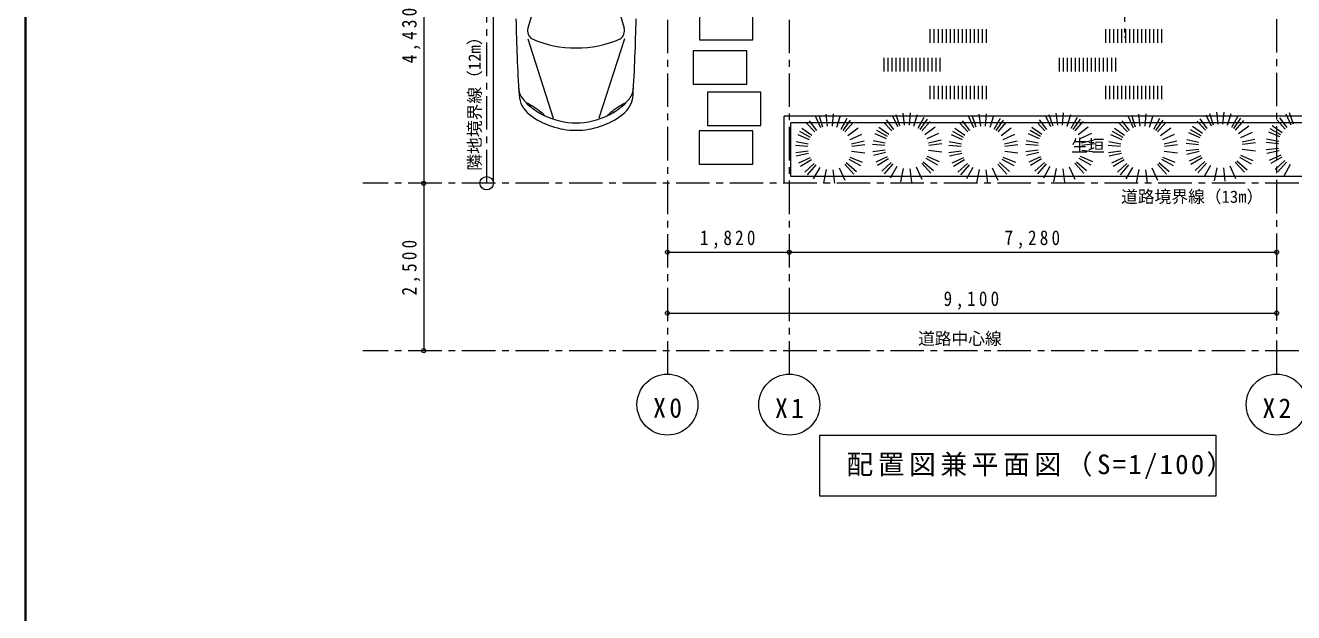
# Model space of a CAD drawing. Units: millimetres at full size, sheet at 1:100. Extents: x -28700 to 28700, y -20000 to 20000.
# Drawn here: x -28700 to -9757, y -6291 to 2477 of the extents above; entities that cross this region are included whole.
import ezdxf
from ezdxf.enums import TextEntityAlignment as Align

# ---------------------------------------------------------------- set-up
doc = ezdxf.new("R2010")
doc.units = ezdxf.units.MM
doc.header["$LTSCALE"] = 100
doc.header["$PDMODE"] = 32
doc.header["$PDSIZE"] = 60
doc.linetypes.add('CHAIN1', pattern=[8, 5, -1, 1, -1])
doc.linetypes.add('DOUBLE_CHAIN1', pattern=[8.8, 5, -1, 0.6, -0.6, 0.6, -1])
for name, color, linetype, lineweight in [('0-0_基準線', 4, 'CHAIN1', 5), ('0-6_敷地・外部', 4, 'Continuous', 5), ('0-7_寸法その他', 7, 'Continuous', 5), ('F-0', 6, 'Continuous', 35)]:
    doc.layers.add(name, color=color, linetype=linetype, lineweight=lineweight)
doc.styles.add('ＭＳ ゴシック', font='')
doc.styles.get('ＭＳ ゴシック').set_extended_font_data('MS Gothic')

msp = doc.modelspace()

# ---------------------------------------------------------------- linework, layer by layer
at = {"layer": '0-0_基準線'}
for p, q in [((-19110, 14560), (-19110, -2730)), ((-17290, 14560), (-17290, -2730)), ((-10010, -2730), (-10010, 14560))]:
    msp.add_line(p, q, dxfattribs=at)
at = {"layer": '0-6_敷地・外部', "color": 3, "linetype": 'CHAIN1', "lineweight": 18}
for p, q in [((-21810, 120), (-21810, 12120)), ((-7280, 120), (-23660, 120))]:
    msp.add_line(p, q, dxfattribs=at)
at = {"layer": '0-6_敷地・外部'}
for p, q in [((-21710, 120), (-21710, 12020)), ((-21024.7, 3014.6), (-21193.2, 2434.1)), ((-19925.3, 3014.6), (-19756.8, 2434.1)), ((-21197.1, 2274.5), (-20814.9, 1091.4)), ((-19752.9, 2274.5), (-20135.1, 1091.4)), ((-15188.8, 2417.8), (-15188.8, 2217.8)), ((-15128.8, 2417.8), (-15128.8, 2217.8)), ((-15068.8, 2417.8), (-15068.8, 2217.8)), ((-15008.8, 2417.8), (-15008.8, 2217.8)), ((-14948.8, 2417.8), (-14948.8, 2217.8)), ((-14888.8, 2417.8), (-14888.8, 2217.8)), ((-14828.8, 2417.8), (-14828.8, 2217.8)), ((-14768.8, 2417.8), (-14768.8, 2217.8)), ((-14708.8, 2417.8), (-14708.8, 2217.8)), ((-14648.8, 2417.8), (-14648.8, 2217.8)), ((-14588.8, 2417.8), (-14588.8, 2217.8)), ((-14528.8, 2417.8), (-14528.8, 2217.8)), ((-14468.8, 2417.8), (-14468.8, 2217.8)), ((-14408.8, 2417.8), (-14408.8, 2217.8)), ((-14348.8, 2417.8), (-14348.8, 2217.8)), ((-12569, 2417.8), (-12569, 2217.8)), ((-12509, 2417.8), (-12509, 2217.8)), ((-12449, 2417.8), (-12449, 2217.8)), ((-12389, 2417.8), (-12389, 2217.8)), ((-12329, 2417.8), (-12329, 2217.8)), ((-12269, 2417.8), (-12269, 2217.8)), ((-12209, 2417.8), (-12209, 2217.8)), ((-12149, 2417.8), (-12149, 2217.8)), ((-12089, 2417.8), (-12089, 2217.8)), ((-12029, 2417.8), (-12029, 2217.8)), ((-11969, 2417.8), (-11969, 2217.8)), ((-11909, 2417.8), (-11909, 2217.8)), ((-11849, 2417.8), (-11849, 2217.8)), ((-11789, 2417.8), (-11789, 2217.8)), ((-11729, 2417.8), (-11729, 2217.8)), ((-15879.5, 1989.6), (-15879.5, 1789.6)), ((-15819.5, 1989.6), (-15819.5, 1789.6)), ((-15759.5, 1989.6), (-15759.5, 1789.6)), ((-15699.5, 1989.6), (-15699.5, 1789.6)), ((-15639.5, 1989.6), (-15639.5, 1789.6)), ((-15579.5, 1989.6), (-15579.5, 1789.6)), ((-15519.5, 1989.6), (-15519.5, 1789.6)), ((-15459.5, 1989.6), (-15459.5, 1789.6)), ((-15399.5, 1989.6), (-15399.5, 1789.6)), ((-15339.5, 1989.6), (-15339.5, 1789.6)), ((-15279.5, 1989.6), (-15279.5, 1789.6)), ((-15219.5, 1989.6), (-15219.5, 1789.6)), ((-15159.5, 1989.6), (-15159.5, 1789.6)), ((-15099.5, 1989.6), (-15099.5, 1789.6)), ((-15039.5, 1989.6), (-15039.5, 1789.6)), ((-13259.8, 1989.6), (-13259.8, 1789.6)), ((-13199.8, 1989.6), (-13199.8, 1789.6)), ((-13139.8, 1989.6), (-13139.8, 1789.6)), ((-13079.8, 1989.6), (-13079.8, 1789.6)), ((-13019.8, 1989.6), (-13019.8, 1789.6)), ((-12959.8, 1989.6), (-12959.8, 1789.6)), ((-12899.8, 1989.6), (-12899.8, 1789.6)), ((-12839.8, 1989.6), (-12839.8, 1789.6)), ((-12779.8, 1989.6), (-12779.8, 1789.6)), ((-12719.8, 1989.6), (-12719.8, 1789.6)), ((-12659.8, 1989.6), (-12659.8, 1789.6)), ((-12599.8, 1989.6), (-12599.8, 1789.6)), ((-12539.8, 1989.6), (-12539.8, 1789.6)), ((-12479.8, 1989.6), (-12479.8, 1789.6)), ((-12419.8, 1989.6), (-12419.8, 1789.6)), ((-15188.8, 1575.1), (-15188.8, 1375.1)), ((-15128.8, 1575.1), (-15128.8, 1375.1)), ((-15068.8, 1575.1), (-15068.8, 1375.1)), ((-15008.8, 1575.1), (-15008.8, 1375.1)), ((-14948.8, 1575.1), (-14948.8, 1375.1)), ((-14888.8, 1575.1), (-14888.8, 1375.1)), ((-14828.8, 1575.1), (-14828.8, 1375.1)), ((-14768.8, 1575.1), (-14768.8, 1375.1)), ((-14708.8, 1575.1), (-14708.8, 1375.1)), ((-14648.8, 1575.1), (-14648.8, 1375.1)), ((-14588.8, 1575.1), (-14588.8, 1375.1)), ((-14528.8, 1575.1), (-14528.8, 1375.1)), ((-14468.8, 1575.1), (-14468.8, 1375.1)), ((-14408.8, 1575.1), (-14408.8, 1375.1)), ((-14348.8, 1575.1), (-14348.8, 1375.1)), ((-12569, 1575.1), (-12569, 1375.1)), ((-12509, 1575.1), (-12509, 1375.1)), ((-12449, 1575.1), (-12449, 1375.1)), ((-12389, 1575.1), (-12389, 1375.1)), ((-12329, 1575.1), (-12329, 1375.1)), ((-12269, 1575.1), (-12269, 1375.1)), ((-12209, 1575.1), (-12209, 1375.1)), ((-12149, 1575.1), (-12149, 1375.1)), ((-12089, 1575.1), (-12089, 1375.1)), ((-12029, 1575.1), (-12029, 1375.1)), ((-11969, 1575.1), (-11969, 1375.1)), ((-11909, 1575.1), (-11909, 1375.1)), ((-11849, 1575.1), (-11849, 1375.1)), ((-11789, 1575.1), (-11789, 1375.1)), ((-11729, 1575.1), (-11729, 1375.1)), ((-16717.9, 973.6), (-16739.1, 1153.3)), ((-16647.1, 973.4), (-16630.5, 1154.7)), ((-15636.9, 972.4), (-15694.9, 1143.2)), ((-15567.6, 987.4), (-15588.9, 1167.1)), ((-15496.9, 987.3), (-15480.2, 1168.6)), ((-15428.1, 972), (-15373.7, 1147.4)), ((-14431.2, 973.6), (-14452.5, 1153.3)), ((-14360.5, 973.4), (-14343.9, 1154.7)), ((-13350.3, 972.4), (-13408.3, 1143.2)), ((-13281, 987.4), (-13302.3, 1167.1)), ((-13210.3, 987.3), (-13193.6, 1168.6)), ((-13141.5, 972), (-13087.1, 1147.4)), ((-12047.6, 973.6), (-12068.9, 1153.3)), ((-11976.9, 973.4), (-11960.3, 1154.7)), ((-10985.9, 973.2), (-11061.3, 1136.9)), ((-10952.8, 986.3), (-11010.8, 1157)), ((-10883.5, 1001.3), (-10904.8, 1181)), ((-10812.8, 1001.1), (-10796.2, 1182.4)), ((-10744, 985.9), (-10689.6, 1161.2)), ((-9794.1, 987.1), (-9869.5, 1150.7)), ((-9761, 1000.1), (-9819, 1170.9)), ((-8910, 1120), (-17365, 1120)), ((-17365, 120), (-17365, 1120)), ((-17265, 220), (-17265, 1020)), ((-8910, 1020), (-17265, 1020)), ((-16908.3, 886.2), (-17030.8, 1018.8)), ((-16881.1, 909.1), (-16989, 1053.6)), ((-16820.2, 945.5), (-16895.6, 1109.1)), ((-16787.1, 958.6), (-16845.1, 1129.3)), ((-16578.3, 958.2), (-16523.9, 1133.5)), ((-16514.7, 928.8), (-16424.1, 1090.6)), ((-16485.7, 909.2), (-16378.1, 1061.6)), ((-16459.1, 886.8), (-16335.3, 1027.9)), ((-16413.8, 834.4), (-16261.6, 948.1)), ((-15804.1, 846.2), (-15952.3, 950.9)), ((-15758, 900.1), (-15880.6, 1032.6)), ((-15730.9, 923), (-15838.8, 1067.4)), ((-15670, 959.4), (-15745.4, 1123)), ((-15364.5, 942.6), (-15273.8, 1104.5)), ((-15335.5, 923.1), (-15227.8, 1075.5)), ((-15308.8, 900.7), (-15185.1, 1041.8)), ((-15263.6, 848.3), (-15111.3, 962)), ((-14621.7, 886.2), (-14744.2, 1018.8)), ((-14594.5, 909.1), (-14702.4, 1053.6)), ((-14533.6, 945.5), (-14609, 1109.1)), ((-14500.5, 958.6), (-14558.5, 1129.3)), ((-14291.7, 958.2), (-14237.3, 1133.5)), ((-14228.1, 928.8), (-14137.5, 1090.6)), ((-14199.1, 909.2), (-14091.4, 1061.6)), ((-14172.5, 886.8), (-14048.7, 1027.9)), ((-14127.2, 834.4), (-13975, 948.1)), ((-13517.5, 846.2), (-13665.6, 950.9)), ((-13471.4, 900.1), (-13594, 1032.6)), ((-13444.3, 923), (-13552.2, 1067.4)), ((-13383.4, 959.4), (-13458.8, 1123)), ((-13077.9, 942.6), (-12987.2, 1104.5)), ((-13048.9, 923.1), (-12941.2, 1075.5)), ((-13022.2, 900.7), (-12898.5, 1041.8)), ((-12977, 848.3), (-12824.7, 962)), ((-12238.1, 886.2), (-12360.6, 1018.8)), ((-12210.9, 909.1), (-12318.8, 1053.6)), ((-12150, 945.5), (-12225.4, 1109.1)), ((-12116.9, 958.6), (-12174.9, 1129.3)), ((-11908.1, 958.2), (-11853.7, 1133.5)), ((-11844.5, 928.8), (-11753.8, 1090.6)), ((-11815.5, 909.2), (-11707.8, 1061.6)), ((-11788.8, 886.8), (-11665.1, 1027.9)), ((-11743.6, 834.4), (-11591.3, 948.1)), ((-11120, 860.1), (-11268.2, 964.8)), ((-11074, 913.9), (-11196.5, 1046.5)), ((-11046.8, 936.8), (-11154.7, 1081.3)), ((-10680.4, 956.5), (-10589.8, 1118.3)), ((-10651.4, 937), (-10543.7, 1089.3)), ((-10624.8, 914.5), (-10501, 1055.6)), ((-10579.5, 862.2), (-10427.3, 975.9)), ((-9928.2, 874), (-10076.4, 978.7)), ((-9882.2, 927.8), (-10004.7, 1060.4)), ((-9855, 950.7), (-9962.9, 1095.2)), ((-16987.6, 770.1), (-17155.6, 842.3)), ((-16972.7, 802.1), (-17131.5, 891.1)), ((-16954.3, 832.4), (-17102.5, 937.1)), ((-16380.7, 774.2), (-16206, 854.8)), ((-15837.4, 784), (-16005.3, 856.1)), ((-15822.4, 816), (-15981.3, 904.9)), ((-15230.5, 788.1), (-15055.8, 868.6)), ((-15210.8, 722.7), (-15020.8, 765.7)), ((-14701, 770.1), (-14869, 842.3)), ((-14686.1, 802.1), (-14844.9, 891.1)), ((-14667.7, 832.4), (-14815.9, 937.1)), ((-14094.1, 774.2), (-13919.4, 854.8)), ((-13550.8, 784), (-13718.7, 856.1)), ((-13535.8, 816), (-13694.7, 904.9)), ((-12943.9, 788.1), (-12769.2, 868.6)), ((-12924.2, 722.7), (-12734.2, 765.7)), ((-12317.4, 770.1), (-12485.4, 842.3)), ((-12302.4, 802.1), (-12461.3, 891.1)), ((-12284.1, 832.4), (-12432.3, 937.1)), ((-11710.5, 774.2), (-11535.8, 854.8)), ((-11172.5, 730.2), (-11353.5, 766.2)), ((-11153.3, 797.9), (-11321.3, 870)), ((-11138.4, 829.8), (-11297.2, 918.8)), ((-10546.4, 801.9), (-10371.7, 882.5)), ((-10526.7, 736.6), (-10336.8, 779.6)), ((-9980.7, 744.1), (-10161.7, 780.1)), ((-9961.5, 811.7), (-10129.5, 883.9)), ((-9946.5, 843.7), (-10105.4, 932.6)), ((-17010.9, 667.7), (-17195.6, 684.7)), ((-17007.8, 598.1), (-17194.2, 576)), ((-17006.8, 702.5), (-17187.8, 738.5)), ((-16361, 708.9), (-16171.1, 751.9)), ((-16358.7, 599.3), (-16161.9, 576)), ((-16356.4, 675.2), (-16161.9, 698.2)), ((-15860.6, 681.6), (-16045.4, 698.5)), ((-15857.6, 611.9), (-16043.9, 589.9)), ((-15856.6, 716.4), (-16037.6, 752.4)), ((-15850.6, 577.9), (-16034.7, 536.3)), ((-15208.5, 613.2), (-15011.6, 589.9)), ((-15206.1, 689.1), (-15011.6, 712.1)), ((-14724.3, 667.7), (-14909, 684.7)), ((-14721.2, 598.1), (-14907.6, 576)), ((-14720.2, 702.5), (-14901.2, 738.5)), ((-14074.4, 708.9), (-13884.5, 751.9)), ((-14072.1, 599.3), (-13875.3, 576)), ((-14069.8, 675.2), (-13875.3, 698.2)), ((-13574, 681.6), (-13758.8, 698.5)), ((-13571, 611.9), (-13757.3, 589.9)), ((-13570, 716.4), (-13751, 752.4)), ((-13564, 577.9), (-13748.1, 536.3)), ((-12921.8, 613.2), (-12725, 589.9)), ((-12919.5, 689.1), (-12725, 712.1)), ((-12340.7, 667.7), (-12525.4, 684.7)), ((-12337.6, 598.1), (-12523.9, 576)), ((-12336.6, 702.5), (-12517.6, 738.5)), ((-11690.8, 708.9), (-11500.9, 751.9)), ((-11688.5, 599.3), (-11491.6, 576)), ((-11686.1, 675.2), (-11491.6, 698.2)), ((-11176.6, 695.4), (-11361.3, 712.4)), ((-11173.5, 625.8), (-11359.9, 603.7)), ((-11166.5, 591.8), (-11350.6, 550.1)), ((-10524.4, 627), (-10327.5, 603.7)), ((-10522, 702.9), (-10327.5, 726)), ((-9984.8, 709.3), (-10169.5, 726.2)), ((-9981.7, 639.7), (-10168, 617.6)), ((-9974.7, 605.7), (-10158.8, 564)), ((-17000.8, 564.1), (-17185, 522.4)), ((-16976.4, 499.6), (-17150, 419.5)), ((-16959.4, 469.7), (-17124.7, 371.4)), ((-16916.7, 416.5), (-17059.7, 284.3)), ((-16891.6, 393.6), (-17020.7, 246.3)), ((-16462.7, 404.3), (-16325.2, 255.5)), ((-16439.3, 427.8), (-16287.2, 294.4)), ((-16400.1, 481.5), (-16224.5, 383.2)), ((-16384.7, 511.1), (-16200.5, 432)), ((-15826.2, 513.4), (-15999.8, 433.4)), ((-15809.1, 483.6), (-15974.5, 385.2)), ((-15766.5, 430.3), (-15909.4, 298.2)), ((-15741.3, 407.4), (-15870.5, 260.2)), ((-15312.5, 418.1), (-15174.9, 269.3)), ((-15289.1, 441.7), (-15137, 308.3)), ((-15249.9, 495.4), (-15074.3, 397)), ((-15234.5, 525), (-15050.2, 445.8)), ((-14714.2, 564.1), (-14898.3, 522.4)), ((-14689.8, 499.6), (-14863.4, 419.5)), ((-14672.8, 469.7), (-14838.1, 371.4)), ((-14630.1, 416.5), (-14773.1, 284.3)), ((-14605, 393.6), (-14734.1, 246.3)), ((-14176.1, 404.3), (-14038.6, 255.5)), ((-14152.7, 427.8), (-14000.6, 294.4)), ((-14113.5, 481.5), (-13937.9, 383.2)), ((-14098.1, 511.1), (-13913.8, 432)), ((-13539.6, 513.4), (-13713.2, 433.4)), ((-13522.5, 483.6), (-13687.8, 385.2)), ((-13479.8, 430.3), (-13622.8, 298.2)), ((-13454.7, 407.4), (-13583.9, 260.2)), ((-13025.9, 418.1), (-12888.3, 269.3)), ((-13002.5, 441.7), (-12850.4, 308.3)), ((-12963.3, 495.4), (-12787.7, 397)), ((-12947.9, 525), (-12763.6, 445.8)), ((-12330.6, 564.1), (-12514.7, 522.4)), ((-12306.2, 499.6), (-12479.8, 419.5)), ((-12289.1, 469.7), (-12454.5, 371.4)), ((-12246.5, 416.5), (-12389.4, 284.3)), ((-12221.4, 393.6), (-12350.5, 246.3)), ((-11792.5, 404.3), (-11655, 255.5)), ((-11769.1, 427.8), (-11617, 294.4)), ((-11729.9, 481.5), (-11554.3, 383.2)), ((-11714.5, 511.1), (-11530.2, 432)), ((-11142.1, 527.3), (-11315.7, 447.2)), ((-11125.1, 497.4), (-11290.4, 399.1)), ((-11082.4, 444.2), (-11225.4, 312)), ((-11057.3, 421.3), (-11186.4, 274.1)), ((-11000.9, 384.1), (-11097.6, 211.3)), ((-10628.4, 432), (-10490.9, 283.2)), ((-10605, 455.5), (-10452.9, 322.2)), ((-10565.8, 509.2), (-10390.2, 410.9)), ((-10550.4, 538.9), (-10366.1, 459.7)), ((-9950.3, 541.1), (-10123.9, 461.1)), ((-9933.2, 511.3), (-10098.6, 412.9)), ((-9890.6, 458.1), (-10033.5, 325.9)), ((-9865.5, 435.2), (-9994.6, 287.9)), ((-9809.1, 397.9), (-9905.8, 225.2)), ((-8910, 220), (-17265, 220)), ((-16835.2, 356.3), (-16932, 183.6)), ((-16740.3, 324), (-16779.4, 127.4)), ((-16640.7, 321.8), (-16616.9, 121)), ((-16545.4, 349.5), (-16460.4, 165.1)), ((-15685, 370.2), (-15781.7, 197.5)), ((-15590, 337.9), (-15629.2, 141.2)), ((-15490.5, 335.7), (-15466.7, 134.8)), ((-15395.2, 363.3), (-15310.2, 179)), ((-14548.6, 356.3), (-14645.4, 183.6)), ((-14453.7, 324), (-14492.8, 127.4)), ((-14354.1, 321.8), (-14330.3, 121)), ((-14258.8, 349.5), (-14173.8, 165.1)), ((-13398.4, 370.2), (-13495.1, 197.5)), ((-13303.4, 337.9), (-13342.5, 141.2)), ((-13203.8, 335.7), (-13180.1, 134.8)), ((-13108.5, 363.3), (-13023.5, 179)), ((-12165, 356.3), (-12261.7, 183.6)), ((-12070.1, 324), (-12109.2, 127.4)), ((-11970.5, 321.8), (-11946.7, 121)), ((-11875.2, 349.5), (-11790.2, 165.1)), ((-10906, 351.8), (-10945.1, 155.1)), ((-10806.4, 349.6), (-10782.6, 148.7)), ((-10711.1, 377.2), (-10626.1, 192.8))]:
    msp.add_line(p, q, dxfattribs=at)
at = {"layer": '0-6_敷地・外部', "linetype": 'CHAIN1'}
msp.add_line((-7280, -2380), (-23660, -2380), dxfattribs=at)
at = {"layer": '0-6_敷地・外部'}
for points in [[(-17832.6, 2260.7), (-17832.6, 2760.7), (-18632.6, 2760.7), (-18632.6, 2260.7)], [(-17924.7, 1597.6), (-17924.7, 2097.6), (-18724.7, 2097.6), (-18724.7, 1597.6)], [(-17712.9, 980.5), (-17712.9, 1480.5), (-18512.9, 1480.5), (-18512.9, 980.5)], [(-17834.5, 403.1), (-17834.5, 903.1), (-18634.5, 903.1), (-18634.5, 403.1)]]:
    msp.add_lwpolyline(points, close=True, dxfattribs=at)
at = {"layer": '0-6_敷地・外部', "color": 3, "lineweight": 18}
msp.add_circle((-21810, 120), 100, dxfattribs=at)
at = {"layer": '0-6_敷地・外部'}
for centre, radius, start, end in [((8789.4, 3240.3), 30169.8, 181.26749, 183.42937), ((-49739.4, 3240.3), 30169.8, 356.57063, 358.73251), ((-21056.7, 2394.4), 142.2, 163.80805, 238.26697), ((-20475, 3807.6), 1668.6, 246.83173, 270), ((-20475, 3807.6), 1668.6, 270, 293.16827), ((-19893.3, 2394.4), 142.2, 301.73303, 16.19195), ((-21043.1, 1557.5), 290, 184.18337, 223.09414), ((-19906.9, 1557.5), 290, 316.90586, 355.81663), ((-20925.9, 1465.1), 401.6, 184.20128, 232.40023), ((-20475, 2088.9), 1067.9, 223.09414, 226.18341), ((-20024.1, 1465.1), 401.6, 307.59977, 355.79872), ((-20475, 2088.9), 1067.9, 313.81659, 316.90586), ((-20475, 2088.9), 1067.9, 313.81659, 316.90586), ((-20475, 2050.6), 1140.6, 232.40023, 270), ((-20475, 2050.6), 1140.6, 270, 307.59977), ((-20475, 2088.9), 1067.9, 243.61322, 270), ((-20475, 2088.9), 1067.9, 270, 296.38678)]:
    msp.add_arc(centre, radius, start, end, dxfattribs=at)
for centre, major_axis in [((-21082.5, 1224.8), (-132.7, 92.9)), ((-19867.5, 1224.8), (132.7, 92.9))]:
    msp.add_ellipse(centre, major_axis=major_axis, ratio=0.1, dxfattribs=at)
at = {"layer": '0-7_寸法その他', "color": 4, "linetype": 'DOUBLE_CHAIN1'}
msp.add_line((-12285, 11830), (-12285, 2293.5), dxfattribs=at)
at = {"layer": '0-7_寸法その他', "color": 4}
for p, q in [((-22750, 4550), (-22750, 120)), ((-22750, 120), (-22750, -2380)), ((-19110, -910), (-17290, -910)), ((-17290, -910), (-10010, -910)), ((-19110, -1820), (-10010, -1820))]:
    msp.add_line(p, q, dxfattribs=at)
at = {"layer": '0-7_寸法その他', "lineweight": 9}
msp.add_lwpolyline([(-16835, -3640), (-10920, -3640), (-10920, -4550), (-16835, -4550)], close=True, dxfattribs=at)
for centre in [(-19110, -3185), (-17290, -3185), (-10010, -3185)]:
    msp.add_circle(centre, 455, dxfattribs=at)
at = {"layer": '0-7_寸法その他'}
for p in [(-22750, 120), (-19110, -910), (-17290, -910), (-10010, -910), (-19110, -1820), (-10010, -1820), (-22750, -2380)]:
    msp.add_point(p, dxfattribs=at)
at = {"layer": 'F-0'}
msp.add_line((-28700, -20000), (-28700, 20000), dxfattribs=at)

# ---------------------------------------------------------------- texts
at = {"layer": '0-6_敷地・外部', "style": 'ＭＳ ゴシック'}
msp.add_text('隣地境界線（12m）', height=183.3, rotation=90, dxfattribs=at).set_placement((-21844, 307.4), align=Align.BOTTOM_LEFT)
for s, p in [('生垣', (-13079.7, 533)), ('道路境界線（13m）', (-12334.2, -227.5)), ('道路中心線', (-15367.2, -2346.4))]:
    msp.add_text(s, height=183.3, dxfattribs=at).set_placement(p, align=Align.BOTTOM_LEFT)
at = {"layer": '0-7_寸法その他', "char_height": 219.9, "attachment_point": 7, "rotation": 90, "style": 'ＭＳ ゴシック'}
for s, insert in [('\\T1.38;\\W0.85;4,430', (-22800, 1910)), ('\\T1.38;\\W0.85;2,500', (-22800, -1555))]:
    msp.add_mtext(s, dxfattribs=dict(at, insert=insert))
at = {"layer": '0-7_寸法その他', "attachment_point": 7, "style": 'ＭＳ ゴシック'}
for s, insert, char_height in [('\\T1.38;\\W0.85;1,820', (-18625, -860), 219.9), ('\\T1.38;\\W0.85;7,280', (-14075, -860), 219.9), ('\\T1.38;\\W0.85;9,100', (-14985, -1770), 219.9), ('\\T1.27;\\W0.95;X0', (-19322.5, -3385), 293.3), ('\\T1.27;\\W0.95;X1', (-17502.5, -3385), 293.3), ('\\T1.27;\\W0.95;X2', (-10222.5, -3385), 293.3), ('\\T1.17;配置図兼平面図（S=1/100）', (-16437.5, -4295), 293.3)]:
    msp.add_mtext(s, dxfattribs=dict(at, insert=insert, char_height=char_height))

doc.saveas('drawing.dxf')
